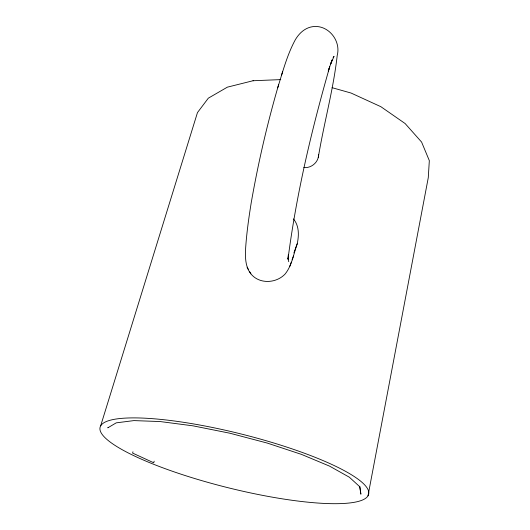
<?xml version="1.0" encoding="UTF-8"?>
<svg xmlns="http://www.w3.org/2000/svg" width="530" height="530" viewBox="0 0 530 530"><rect width="100%" height="100%" fill="white"/><g stroke="black" fill="none" stroke-linecap="round" stroke-linejoin="round"><path stroke-width="0.79" d="M288.247 259.567L288.38 254.559L288.015 259.037C296.376 193.993 311.613 129.863 329.693 66.873L328.255 71.033L332.052 59.963L330.541 64.316L334.039 56.346L333.098 57.624M303.803 167.566C311.249 168.414 318.722 162.18 318.563 154.548M278.654 84.614C267.319 123.377 258.216 162.809 251.246 202.593C248.815 217.618 246.689 232.716 245.648 247.914C245.191 256.792 245.065 266.484 250.875 273.844C259.309 284.365 276.183 283.49 285.087 274.05C292.043 265.457 293.547 253.943 297.217 243.807C299.013 235.472 299.291 225.727 293.381 218.897M318.291 157.45C323.87 123.324 333.377 89.901 337.206 55.491C341.4 39.935 326.917 23.048 310.693 27.063C303.869 28.786 298.794 33.867 295.309 39.77C287.134 54.815 282.821 71.563 277.694 87.801M367.992 495.841A138.396 27.653 14 0 0 180.034 421.787A138.396 27.653 14 0 0 154.972 464.81A138.396 27.653 14 0 0 367.992 495.841L428.273 177.696L429.326 160.636L421.602 142.08L405.106 123.53L380.845 106.682L351.046 93.035L332.072 87.682M154.164 461.199L153.72 462.776L132.599 453.077L132.97 451.792M281.456 75.479L282.55 71.875M100.674 425.789L197.465 112.592L208.33 98.169L227.383 87.152L253.009 80.745L280.741 79.613M297.217 243.807L293.898 252.929M289.791 266.318L291.295 262.158M292.11 259.813L293.474 256.043M108.014 427.465L107.769 427.849L116.229 422.847L133.904 420.601L160.086 421.549L192.999 425.835L229.861 433.215L267.206 443.053L301.471 454.389L329.561 466.128L349.343 477.205L359.784 486.759L360.884 494.179L359.738 486.301M253.009 80.745L253.479 80.726M247.093 267.193L248.464 269.637M249.491 271.393L250.875 273.844M288.029 258.633L288.757 261.727"/></g></svg>
